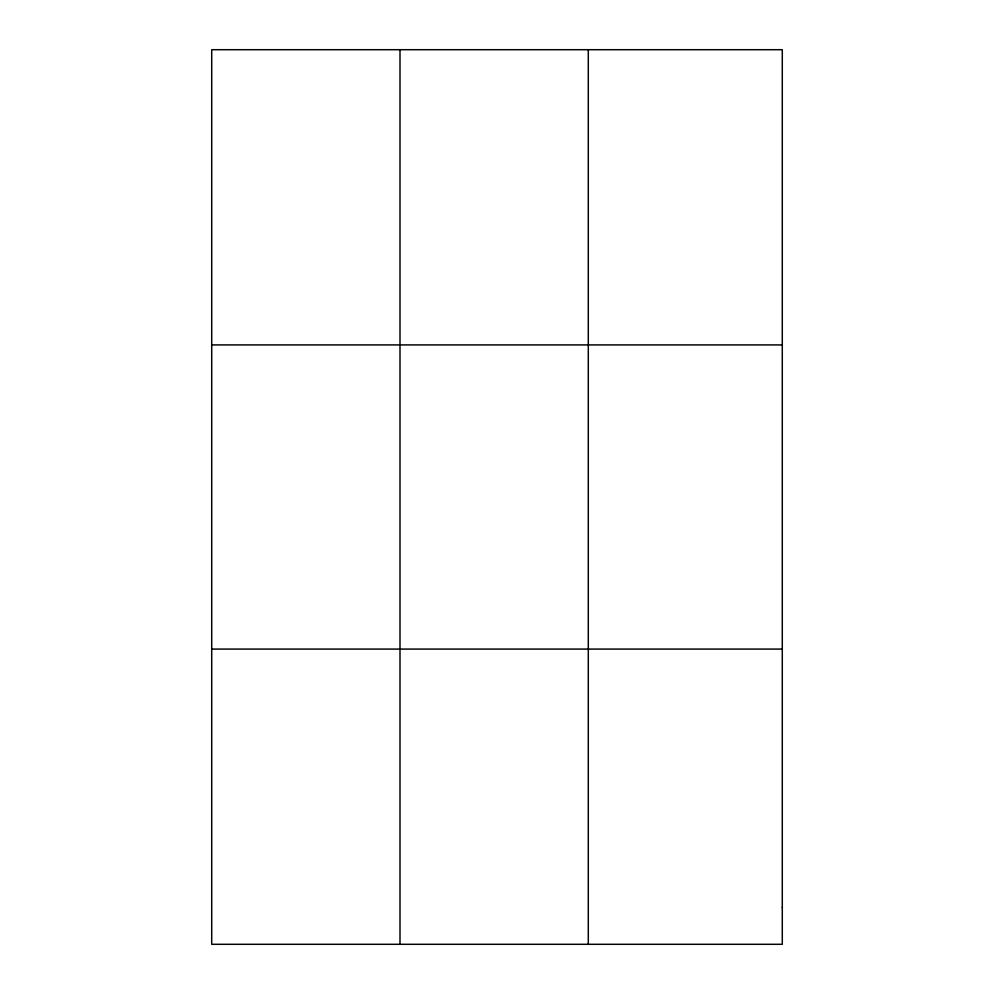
<?xml version="1.0" encoding="UTF-8"?>
<svg xmlns="http://www.w3.org/2000/svg" width="994" height="994" viewBox="0 0 994 994"><rect width="100%" height="100%" fill="white"/><g stroke="black" fill="none" stroke-linecap="round" stroke-linejoin="round"><path stroke-width="1.49" d="M399.998 49.7L399.998 944.3M588.299 49.7L588.299 944.3M211.71 344.918L782.29 344.918M211.71 649.082L782.29 649.082M782.29 907.398L782.29 944.3L211.71 944.3L211.71 49.7L782.29 49.7L782.29 907.398"/></g></svg>
